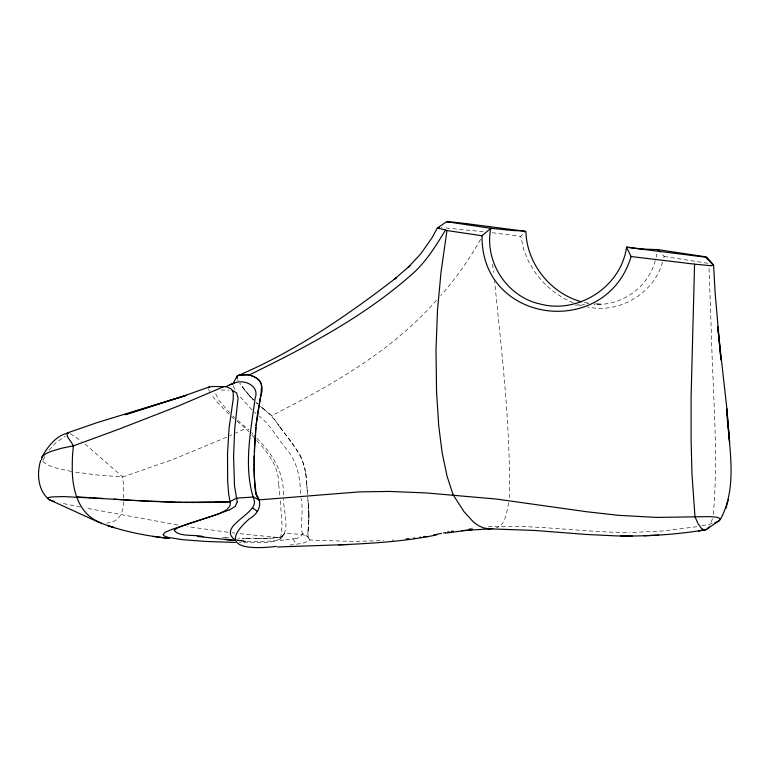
<?xml version="1.0" encoding="UTF-8"?>
<svg xmlns="http://www.w3.org/2000/svg" width="769" height="769" viewBox="0 0 769 769"><rect width="100%" height="100%" fill="white"/><g stroke="black" fill="none" stroke-linecap="round" stroke-linejoin="round"><path stroke-width="0.58" stroke-dasharray="3.85 2.88" d="M308.888 513.673L308.629 523.391M308.917 516.182L308.907 517.124M308.907 517.239L308.802 520.613M123.751 497.956L123.722 487.402L122.694 476.972L84.705 443.703M308.802 520.719L307.975 537.002L302.371 534.484L284.799 533.234L280.637 537.771L280.733 538.531C268.881 545.471 252.684 541.28 239.226 542.501M307.984 530.274L307.696 536.099L309.484 539.838L308.696 540.732L302.784 543.308L289.865 545.086M308.004 530.101L308.254 527.342M123.501 501.888C123.396 512.433 119.714 521.901 106.843 523.055M308.59 523.862L308.523 524.66M308.263 527.274L308.359 526.284M509.376 497.841C510.664 425.536 501.782 353.221 494.611 281.31M713.334 514.346C718.554 454.469 712.882 394.151 711.402 334.246L708.989 266.949M508.722 502.666C506.809 510.779 505.685 525.467 496.476 527.678M656.909 253.876L656.168 257.231M663.81 257.884L664.166 256.452L660.946 252.703M712.479 518.71L709.922 525.554M655.275 260.508C648.382 287.337 621.602 306.245 594.091 304.293M662.599 262.085C653.785 293.518 619.372 313.906 587.593 307.023M43.102 460.304L45.659 455.286M480.615 239.332C469.34 259.422 455.979 278.34 440.695 295.584M280.425 539.204C291.038 528.332 283.03 511.721 283.607 498.6M573.28 302.89L562.35 297.545L552.238 290.615L543.664 282.819L536.031 273.754L528.764 261.979L523.641 249.416L520.824 236.352L523.016 233.593M48.985 450.182L56.137 442.473L65.211 436.273M300.9 536.137L303.351 533.33L310.234 538.8L309.484 539.905L315.136 540.223L352.423 541.386L383.731 540.665M283.011 535.311L284.799 533.234L281.579 536.8L283.011 535.311L280.425 537.07L282.29 536.07M436.417 300.352C391.594 351.423 331.631 385.211 271.803 415.606L263.594 409.098M249.069 431.918L245.59 428.468L235.612 433.12M229.921 435.706L231.594 434.946M226.557 437.225L173.063 459.458L122.694 476.972L96.779 474.944L74.362 471.974M298.632 537.618L297.199 538.146M296.988 538.213L296.248 538.425M712.267 523.478L701.568 525.881M296.084 538.473L285.299 539.915M696.887 526.707L663.08 530.918L631.022 532.533M468.975 528.563L473.204 528.063M283.886 540.049L272.514 540.982M392.075 540.155L393.853 540.03M271.14 541.078L253.116 541.664L237.217 540.626M221.155 390.104L229.018 390.133M488.267 526.794C535.628 524.285 582.681 532.513 629.984 532.542M575.327 305.139L584.7 304.649M266.285 538.377L280.051 537.185L273.899 538.146L260.105 538.406M263.498 538.396L265.353 538.387M262.565 538.396L257.875 538.406M259.191 538.406L253.741 538.387M256.625 538.396L244.042 538.3M251.309 538.377L247.685 538.338M246.484 538.329L238.294 538.194M243.215 538.281L241.985 538.262M229.191 537.964L224.481 537.8M441.127 227.778L442.05 227.807M226.422 537.867L222.549 537.723M594.399 303.938L601.127 304.024L594.408 303.957M446.02 227.999L483.441 231.719M237.746 540.674L245.676 541.357L236.304 539.79M244.369 541.241L236.746 539.925M240.072 533.705L280.637 537.771L282.146 525.679L280.233 500.013M234.689 533.08L231.998 532.754M227.951 532.263L187.386 526.573M492.295 232.719L520.824 236.352M664.166 256.452L709.412 263.546M177.783 525.016L85.609 508.04M588.237 303.255L584.257 302.477L588.496 303.265M71.555 471.474C61.722 469.186 50.571 468.129 42.612 461.362M80.38 507.05L60.588 502.984M581.816 305.726L578.942 304.889M70.19 433.649L81.668 441.319M236.842 420.979L245.59 428.468M234.343 418.99L231.536 416.587M263.459 408.993L260.22 406.234C273.476 415.52 281.521 429.948 291.403 442.348M258.567 415.721C270.294 424.334 277.042 437.763 286.183 448.75C297.584 461.323 300.121 478.501 300.746 494.803M237.688 420.46L248.916 429.881M256.01 413.52L254.366 412.059M257.663 403.965L255.866 402.274M257.567 403.869L256.644 403.004M228.864 414.126L217.175 402.1L211.158 394.305M234.468 417.5L232.94 416.019M252.011 409.848L239.409 396.035M230.037 413.088L219.328 400.851L214.839 392.238M252.347 398.736L253.712 400.14L251.684 398.044M251.703 432.639L253.097 434.11M251.03 397.352L252.117 398.515M251.386 397.736L250.185 396.419M250.684 396.967L249.31 395.458M250.069 396.304L249.531 395.708M249.435 395.593L246.753 392.565M251.78 434.85L253.972 437.359M248.781 394.872L239.918 383.548M256.788 438.253C272.707 453.691 284.463 473.3 283.396 496.245M246.32 392.046L244.273 389.585M256.654 440.541C267.997 452.547 278.695 466.418 278.638 483.845M244.196 389.489L240.303 384.269M280.147 427.458C292.076 442.8 306.052 459.016 306.37 479.596M280.099 427.401L271.803 415.606M292.874 539.136L296.747 544.279M291.932 443.165L300.131 454.777M239.88 383.596L240.236 384.164M234.901 389.393L232.988 385.394M237.89 380.001L238.121 380.453L237.688 379.578M209.553 391.536L208.61 389.345M300.304 455.142L302.63 461.073M302.371 534.484C300.246 522.709 303.726 510.068 300.987 498.072M302.871 461.833L304.168 466.485M304.582 468.273L305.072 470.657M305.168 471.205L305.274 471.782M305.418 472.589L305.591 473.646M305.697 473.839L306.495 480.788M492.573 264.18L493.573 272.524M278.724 484.576L279.954 497.245M306.475 480.596L307.513 494.332M306.552 481.452L306.629 482.336M307.706 496.88L308.359 505.204M306.648 482.557L306.706 483.22M308.282 504.281L307.773 497.783M308.369 505.348L308.715 509.876M308.35 504.724L308.744 510.308M307.513 494.236L306.764 483.951M308.715 509.943L308.792 511.27M308.754 510.491L308.821 511.943M308.802 511.491L308.927 515.24M308.83 512.164L308.878 513.432M308.917 515.365L308.917 516.037"/><path stroke-width="1.15" d="M237.227 501.897L234.497 485.816L233.593 456.267L234.699 428.842L238.073 398.14L236.66 393.017L232.699 390.469M254.116 463.149L254.116 466.427M506.982 229.912L490.872 228.287L482.019 235.737C480.894 324.355 606.068 339.773 631.118 256.538L626.552 247.387M254.116 462.054L254.164 458.247M254.164 458.045L254.193 456.863M254.212 455.959L254.135 469.148M254.193 456.575L256.135 424.949L260.316 398.505M237.217 502.061L235.227 506.386L229.777 509.732M647.536 258.499L694.57 264.161L691.1 396.458L691.1 440.07L691.956 473.752L694.984 516.739L698.012 523.574L701.107 527.995L703.154 529.514L706.173 529.553L719.505 520.488L720.197 518.604L716.919 517.249L709.816 516.624L656.572 517.402L618.968 515.365L587.381 511.837L496.216 499.033L426.007 492.919L389.422 491.439L359.681 491.872L258.855 499.888L253.318 497.024L236.314 498.177L229.989 501.724L225.836 501.907M254.318 452.095L254.452 448.231M254.529 446.51L255.154 435.84M255.164 435.677L255.231 434.841M255.375 432.957L255.885 427.343M256.077 425.497L257.442 414.626M490.709 228.739C484.278 261.796 506.973 296.824 539.992 303.966C577.971 314.406 620.939 286.818 626.466 247.618M658.072 249.656L657.505 250.396M257.509 414.212L259.797 401.158M720.178 519.796C738.74 486.162 728.32 444.991 726.686 408.647L729.637 442.377L726.936 409.156L717.717 326.738L720.986 360.046L715.122 292.883L713.584 265.17L712.305 264.344M261.008 394.708L261.537 386.144M260.883 395.487C264.094 386.961 260.806 378.617 252.338 376.003C248.108 373.897 243.11 374.493 238.64 375.378M208.409 387.912L209.293 386.942L212.6 386.48L226.586 386.73L231.546 389.143L233.247 392.767L233.209 399.101L229.104 427.795L227.518 453.729L227.653 481.173L228.662 493.958L230.335 503.262L229.873 506.06L226.778 509.684L219.473 513.605L171.679 529.466L165.162 532.302L163.066 534.724L164.23 535.964L167.988 537.358L182.426 539.665L206.438 541.472L235.449 542.453M260.258 398.765L260.96 394.901M481.279 235.641L446.962 230.546L441.012 272.197L437.503 310.234L436.004 349.655L436.561 391.998L438.714 425.574L442.069 452.316L447.049 476.174L453.124 494.823L464.14 511.827L473.464 522.055L478.395 525.583L483.124 527.745L488.18 528.803L492.871 528.563M260.749 396.256L260.326 398.457M259.855 400.755L260.21 398.996M232.815 384.087L236.929 376.32L238.246 375.493M40.69 460.477C36.547 473.617 37.892 490.574 49.206 499.696L98.038 521.949C120.848 531.1 145.187 535.762 169.526 538.502L153.185 536.387M725.907 508.463L728.253 499.869M658.283 249.685L705.298 256.74L713.574 265.132L711.046 265.699M626.581 247.31L706.528 257.307L713.584 265.17M236.929 376.32L237.073 378.088M68.72 433.043C56.752 434.639 47.188 447.173 41.949 457.151L41.67 459.785M446.962 230.546C446.501 230.335 446.03 230.133 445.539 229.96C436.994 244.109 427.16 260.162 414.395 272.111C365.996 315.713 307.523 346.454 249.329 374.907L239.265 375.224M174.246 530.187C178.283 537.271 196.066 534.32 203.362 536.656M232.901 383.779C242.456 378.204 260.191 385.086 255.106 398.371C250.723 431.726 242.985 468.138 254.337 500.706C257.202 513.836 219.53 525.496 233.43 538.627M41.949 457.151L45.275 454.037L50.514 451.538L61.357 448.279L73.555 445.818L118.993 429.14L177.024 406.541L224.058 386.528M174.352 530.014L178.312 527.496L187.396 524.122M709.018 526.976L707.144 528.976M67.028 433.091C66.307 438.503 73.276 442.367 73.315 447.366C72.497 453.441 72.267 459.583 72.276 465.706C71.757 487.834 77.496 514.259 100.96 522.843M276.34 546.413C250.781 549.441 215.589 548.826 249.243 518.921C259.038 513.432 263.161 503.359 256.192 494.448M524.458 231.863L524.996 231.238L466.908 223.721M454.498 222.279L446.731 221.626L437.282 228.095L445.001 229.777M719.188 520.719L716.458 522.093M237.073 378.06L236.977 376.243L238.505 375.407C295.767 350.962 347.386 315.501 396.477 277.59L394.103 279.416L409.896 265.824L408.214 267.333L420.797 253.799L431.87 238.054L437.34 228.028L439.368 227.759M225.509 386.72L233.814 383.145M229.864 384.836L233.411 383.318M229.431 509.876L212.686 515.922M209.36 386.913L183.791 395.997L125.241 414.674L186.309 395.324L96.923 422.681L67.499 432.87M714.843 522.689L715.41 522.487M212.042 516.134L189.635 523.381M187.703 523.929L189.453 523.353M238.505 375.407L239.101 375.253M441.531 533.359L436.561 534.359M443.492 532.965L445.443 532.571M447.404 532.177L449.375 531.783M433.553 534.945L435.062 534.657M338.514 544.913C371.398 543.404 404.465 541.607 436.773 534.878M451.336 531.408L453.306 531.033M445.684 533.109L472.041 529.63M426.833 536.791L427.516 536.675M425.526 536.378L423.613 536.685M705.183 529.841C675.682 534.705 645.7 536.589 615.825 535.878L586.18 534.445L534.493 530.447L488.18 528.803M419.893 537.243L420.797 537.108M413.933 538.04L414.77 537.935M408.752 538.646L406.138 538.934M461.631 530.648L490.535 528.832M643.845 535.762L658.562 535.099M229.643 501.734L227.22 501.849M226.874 501.859L176.755 502.301M225.49 501.917L213.426 502.311M348.607 544.5L277.388 546.99M212.052 502.34L197.018 502.513M620.487 536.041L632.243 536.022M195.662 502.513L190.241 502.493M188.886 502.484L183.483 502.426M710.902 265.699L694.57 264.161M182.138 502.397L132.23 500.359M175.409 502.263L159.346 501.753M657.61 249.608L643.682 249.089M116.532 499.36L63.577 496.563L51.302 496.957L48.351 497.61L47.765 498.754M156.674 501.648L158.01 501.696M76.4 496.918L87.128 497.456M155.348 501.59L150.013 501.34M147.34 501.215L148.677 501.273M146.014 501.148L138.007 500.706M88.598 497.533L91.511 497.716M136.68 500.629L126.029 499.975M131.336 500.311L122.963 499.773M92.953 497.803L97.221 498.072M125.972 499.975L119.916 499.581M98.624 498.168L102.825 498.437M121.935 499.715L116.898 499.379M113.908 499.187L119.233 499.533M511.174 230.287C515.788 231.161 522.343 230.085 525.948 231.863C526.371 247.685 532.523 263.085 542.308 275.437C552.257 288.01 566.08 297.641 581.614 301.823M643.586 249.079L640.298 248.781M511.058 230.277L507.059 229.921M197.431 536.445L234.833 540.424M225.298 539.607L235.487 540.482M640.029 248.752L632.205 247.762M454.652 222.299L466.764 223.702M631.118 256.538L647.287 258.471M482.019 235.737L481.384 235.65M626.706 246.993L632.08 247.743M490.872 228.287L447.356 221.837M249.329 374.907C254.385 376.772 261.335 379.502 261.508 385.836M525.275 231.258L525.688 231.315M447.222 221.808L446.77 221.683M53.013 501.052L54.301 501.417M51.859 500.696L49.206 499.696M234.314 539.059L233.526 538.684M252.751 508.03L257.327 511.423M706.375 257.173L713.171 264.738M658.802 250.261L660.292 251.953M255.058 438.628L255.596 439.272M258.807 499.812C254.058 493.477 255.029 483.739 254.347 476.03M256.164 494.352L254.51 480.077M254.481 478.827L254.529 479.75M254.424 478.385L254.183 471.32M254.318 476.174L254.116 467.514M254.164 470.868L254.145 469.474M706.173 529.553L698.598 530.87L706.173 529.553M109.429 526.102L107.391 525.448L114.312 527.669L109.429 526.102"/></g></svg>
